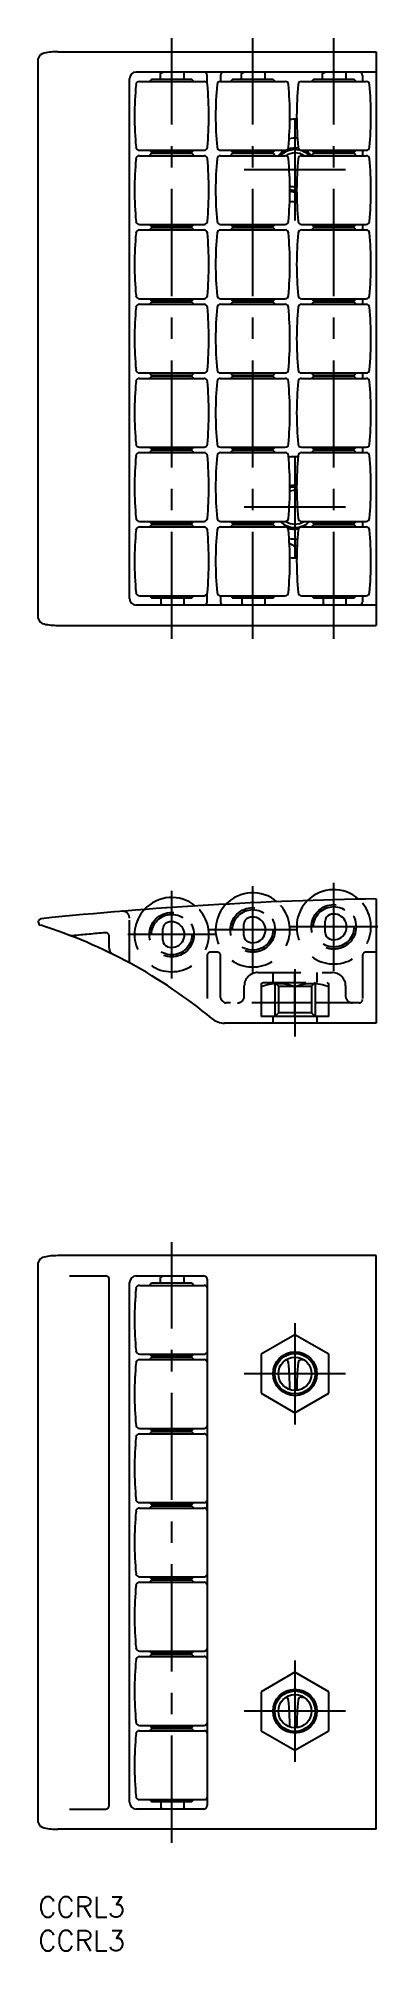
# Model space of a CAD drawing. Extents: x 0 to 50, y -8 to 275.
import ezdxf

# ---------------------------------------------------------------- set-up
doc = ezdxf.new("R2010")
doc.units = 0
doc.header["$LTSCALE"] = 0.5
doc.linetypes.add('CENTER', pattern=[50.8, 31.75, -6.35, 6.35, -6.35])
doc.linetypes.add('DASHED', pattern=[19.05, 12.7, -6.35])
doc.layers.get('0').update_dxf_attribs({"linetype": 'CONTINUOUS'})
for name, color, linetype in [('MSM_CENTER', 1, 'CENTER'), ('MSM_CONTINUOUS', 7, 'CONTINUOUS'), ('MSM_DASHED', 4, 'DASHED'), ('MSM_NARROW', 5, 'CONTINUOUS'), ('MSM_PART_NUMBER', 7, 'CONTINUOUS')]:
    doc.layers.add(name, color=color, linetype=linetype)
doc.styles.get("Standard").update_dxf_attribs({"font": 'txt.shx', "height": 3, "bigfont": 'bigfont.shx'})

# ---------------------------------------------------------------- blocks, each defined once
blk = doc.blocks.new('*U26')
at = {"layer": 'MSM_PART_NUMBER'}
blk.add_text('CCRL3', height=3, dxfattribs=at).set_placement((0, -3))
blk = doc.blocks.new('*U27')
at = {"layer": 'MSM_PART_NUMBER'}
blk.add_text('CCRL3', height=3, dxfattribs=at).set_placement((0, -8))

msp = doc.modelspace()

# ---------------------------------------------------------------- linework, layer by layer
for p, q in [((48, 192.79), (48, 191.89)), ((18.15, 14.1), (18.15, 13.17)), ((21.6, 13), (21.6, 14.1))]:
    msp.add_line(p, q)
at = {"layer": 'MSM_CENTER'}
for p, q in [((19.75, 186.39), (19.75, 275.39)), ((31.75, 186.39), (31.75, 275.39)), ((43.75, 186.39), (43.75, 275.39)), ((38, 263.39), (38, 248.39)), ((45.5, 255.89), (30.5, 255.89)), ((38, 213.39), (38, 198.39)), ((45.5, 205.89), (30.5, 205.89)), ((43.75, 137.22), (43.75, 150.22)), ((19.75, 136.07), (19.75, 149.07)), ((31.75, 136.77), (31.75, 149.77)), ((26.25, 142.57), (13.25, 142.57)), ((38.25, 143.27), (25.25, 143.27)), ((50.25, 143.72), (37.25, 143.72)), ((38, 137.46), (38, 127.46)), ((19.75, 8), (19.75, 97)), ((38, 85), (38, 70)), ((45.5, 77.5), (30.5, 77.5)), ((38, 35), (38, 20)), ((45.5, 27.5), (30.5, 27.5))]:
    msp.add_line(p, q, dxfattribs=at)
at = {"layer": 'MSM_CONTINUOUS'}
for p, q in [((0, 189.39), (0, 272.39)), ((2.87, 273.39), (50, 273.39)), ((50, 273.39), (50, 188.39)), ((13.5, 192.39), (13.5, 269.39)), ((50, 270.39), (14.5, 270.39)), ((16.75, 269.29), (16.45, 268.99)), ((22.75, 269.29), (16.75, 269.29)), ((18.05, 270.16), (18.45, 270.39)), ((18.05, 270.16), (18.05, 269.29)), ((21.6, 269.29), (21.6, 270.39)), ((23.05, 268.99), (22.75, 269.29)), ((25, 268.68), (25, 269.89)), ((27, 269.89), (27, 268.99)), ((28.75, 269.29), (28.45, 268.99)), ((34.75, 269.29), (28.75, 269.29)), ((30.05, 270.16), (30.45, 270.39)), ((30.05, 270.16), (30.05, 269.29)), ((33.6, 269.29), (33.6, 270.39)), ((35.05, 268.99), (34.75, 269.29)), ((40.75, 269.29), (40.45, 268.99)), ((46.75, 269.29), (40.75, 269.29)), ((42.05, 270.16), (42.45, 270.39)), ((42.05, 270.16), (42.05, 269.29)), ((45.6, 269.29), (45.6, 270.39)), ((47.05, 268.99), (46.75, 269.29)), ((48, 269.89), (48, 268.99)), ((14.96, 268.99), (24.54, 268.99)), ((26.96, 268.99), (36.54, 268.99)), ((38.96, 268.99), (48.54, 268.99)), ((14.96, 258.79), (24.54, 258.79)), ((14.96, 257.99), (24.54, 257.99)), ((16.45, 258.79), (16.75, 258.49)), ((16.75, 258.29), (16.45, 257.99)), ((16.75, 258.49), (22.75, 258.49)), ((22.75, 258.29), (16.75, 258.29)), ((18.45, 258.49), (18.45, 258.29)), ((21.6, 258.29), (21.6, 258.49)), ((22.75, 258.49), (23.05, 258.79)), ((23.05, 257.99), (22.75, 258.29)), ((26.96, 258.79), (36.54, 258.79)), ((26.96, 257.99), (36.54, 257.99)), ((28.45, 258.79), (28.75, 258.49)), ((28.75, 258.29), (28.45, 257.99)), ((28.75, 258.49), (34.75, 258.49)), ((34.75, 258.29), (28.75, 258.29)), ((30.45, 258.49), (30.45, 258.29)), ((33.6, 258.29), (33.6, 258.49)), ((34.75, 258.49), (35.05, 258.79)), ((35.05, 257.99), (34.75, 258.29)), ((38.96, 258.79), (48.54, 258.79)), ((38.96, 257.99), (48.54, 257.99)), ((40.45, 258.79), (40.75, 258.49)), ((40.75, 258.29), (40.45, 257.99)), ((40.75, 258.49), (46.75, 258.49)), ((46.75, 258.29), (40.75, 258.29)), ((42.45, 258.49), (42.45, 258.29)), ((45.6, 258.29), (45.6, 258.49)), ((46.75, 258.49), (47.05, 258.79)), ((47.05, 257.99), (46.75, 258.29)), ((48, 258.79), (48, 257.99)), ((14.96, 247.79), (24.54, 247.79)), ((14.96, 246.99), (24.54, 246.99)), ((16.45, 247.79), (16.75, 247.49)), ((16.75, 247.29), (16.45, 246.99)), ((16.75, 247.49), (22.75, 247.49)), ((22.75, 247.29), (16.75, 247.29)), ((18.45, 247.49), (18.45, 247.29)), ((21.6, 247.29), (21.6, 247.49)), ((22.75, 247.49), (23.05, 247.79)), ((23.05, 246.99), (22.75, 247.29)), ((26.96, 247.79), (36.54, 247.79)), ((26.96, 246.99), (36.54, 246.99)), ((28.45, 247.79), (28.75, 247.49)), ((28.75, 247.29), (28.45, 246.99)), ((28.75, 247.49), (34.75, 247.49)), ((34.75, 247.29), (28.75, 247.29)), ((30.45, 247.49), (30.45, 247.29)), ((33.6, 247.29), (33.6, 247.49)), ((34.75, 247.49), (35.05, 247.79)), ((35.05, 246.99), (34.75, 247.29)), ((38.96, 247.79), (48.54, 247.79)), ((38.96, 246.99), (48.54, 246.99)), ((40.45, 247.79), (40.75, 247.49)), ((40.75, 247.29), (40.45, 246.99)), ((40.75, 247.49), (46.75, 247.49)), ((46.75, 247.29), (40.75, 247.29)), ((42.45, 247.49), (42.45, 247.29)), ((45.6, 247.29), (45.6, 247.49)), ((46.75, 247.49), (47.05, 247.79)), ((47.05, 246.99), (46.75, 247.29)), ((48, 247.79), (48, 246.99)), ((14.96, 236.79), (24.54, 236.79)), ((14.96, 235.99), (24.54, 235.99)), ((16.45, 236.79), (16.75, 236.49)), ((16.75, 236.29), (16.45, 235.99)), ((16.75, 236.49), (22.75, 236.49)), ((22.75, 236.29), (16.75, 236.29)), ((18.45, 236.49), (18.45, 236.29)), ((21.6, 236.29), (21.6, 236.49)), ((22.75, 236.49), (23.05, 236.79)), ((23.05, 235.99), (22.75, 236.29)), ((26.96, 236.79), (36.54, 236.79)), ((26.96, 235.99), (36.54, 235.99)), ((28.45, 236.79), (28.75, 236.49)), ((28.75, 236.29), (28.45, 235.99)), ((28.75, 236.49), (34.75, 236.49)), ((34.75, 236.29), (28.75, 236.29)), ((30.45, 236.49), (30.45, 236.29)), ((33.6, 236.29), (33.6, 236.49)), ((34.75, 236.49), (35.05, 236.79)), ((35.05, 235.99), (34.75, 236.29)), ((38.96, 236.79), (48.54, 236.79)), ((38.96, 235.99), (48.54, 235.99)), ((40.45, 236.79), (40.75, 236.49)), ((40.75, 236.29), (40.45, 235.99)), ((40.75, 236.49), (46.75, 236.49)), ((46.75, 236.29), (40.75, 236.29)), ((42.45, 236.49), (42.45, 236.29)), ((45.6, 236.29), (45.6, 236.49)), ((46.75, 236.49), (47.05, 236.79)), ((47.05, 235.99), (46.75, 236.29)), ((48, 236.79), (48, 235.99)), ((14.96, 225.79), (24.54, 225.79)), ((14.96, 224.99), (24.54, 224.99)), ((16.45, 225.79), (16.75, 225.49)), ((16.75, 225.29), (16.45, 224.99)), ((16.75, 225.49), (22.75, 225.49)), ((22.75, 225.29), (16.75, 225.29)), ((18.45, 225.49), (18.45, 225.29)), ((21.6, 225.29), (21.6, 225.49)), ((22.75, 225.49), (23.05, 225.79)), ((23.05, 224.99), (22.75, 225.29)), ((26.96, 225.79), (36.54, 225.79)), ((26.96, 224.99), (36.54, 224.99)), ((28.45, 225.79), (28.75, 225.49)), ((28.75, 225.29), (28.45, 224.99)), ((28.75, 225.49), (34.75, 225.49)), ((34.75, 225.29), (28.75, 225.29)), ((30.45, 225.49), (30.45, 225.29)), ((33.6, 225.29), (33.6, 225.49)), ((34.75, 225.49), (35.05, 225.79)), ((35.05, 224.99), (34.75, 225.29)), ((38.96, 225.79), (48.54, 225.79)), ((38.96, 224.99), (48.54, 224.99)), ((40.45, 225.79), (40.75, 225.49)), ((40.75, 225.29), (40.45, 224.99)), ((40.75, 225.49), (46.75, 225.49)), ((46.75, 225.29), (40.75, 225.29)), ((42.45, 225.49), (42.45, 225.29)), ((45.6, 225.29), (45.6, 225.49)), ((46.75, 225.49), (47.05, 225.79)), ((47.05, 224.99), (46.75, 225.29)), ((48, 225.79), (48, 224.99)), ((14.96, 214.79), (24.54, 214.79)), ((14.96, 213.99), (24.54, 213.99)), ((16.45, 214.79), (16.75, 214.49)), ((16.75, 214.29), (16.45, 213.99)), ((16.75, 214.49), (22.75, 214.49)), ((22.75, 214.29), (16.75, 214.29)), ((18.45, 214.49), (18.45, 214.29)), ((21.6, 214.29), (21.6, 214.49)), ((22.75, 214.49), (23.05, 214.79)), ((23.05, 213.99), (22.75, 214.29)), ((26.96, 214.79), (36.54, 214.79)), ((26.96, 213.99), (36.54, 213.99)), ((28.45, 214.79), (28.75, 214.49)), ((28.75, 214.29), (28.45, 213.99)), ((28.75, 214.49), (34.75, 214.49)), ((34.75, 214.29), (28.75, 214.29)), ((30.45, 214.49), (30.45, 214.29)), ((33.6, 214.29), (33.6, 214.49)), ((34.75, 214.49), (35.05, 214.79)), ((35.05, 213.99), (34.75, 214.29)), ((38.96, 214.79), (48.54, 214.79)), ((38.96, 213.99), (48.54, 213.99)), ((40.45, 214.79), (40.75, 214.49)), ((40.75, 214.29), (40.45, 213.99)), ((40.75, 214.49), (46.75, 214.49)), ((46.75, 214.29), (40.75, 214.29)), ((42.45, 214.49), (42.45, 214.29)), ((45.6, 214.29), (45.6, 214.49)), ((46.75, 214.49), (47.05, 214.79)), ((47.05, 213.99), (46.75, 214.29)), ((48, 214.79), (48, 213.99)), ((14.96, 203.79), (24.54, 203.79)), ((14.96, 202.99), (24.54, 202.99)), ((16.45, 203.79), (16.75, 203.49)), ((16.75, 203.29), (16.45, 202.99)), ((16.75, 203.49), (22.75, 203.49)), ((22.75, 203.29), (16.75, 203.29)), ((18.45, 203.49), (18.45, 203.29)), ((21.6, 203.29), (21.6, 203.49)), ((22.75, 203.49), (23.05, 203.79)), ((23.05, 202.99), (22.75, 203.29)), ((26.96, 203.79), (36.54, 203.79)), ((26.96, 202.99), (36.54, 202.99)), ((28.45, 203.79), (28.75, 203.49)), ((28.75, 203.29), (28.45, 202.99)), ((28.75, 203.49), (34.75, 203.49)), ((34.75, 203.29), (28.75, 203.29)), ((30.45, 203.49), (30.45, 203.29)), ((33.6, 203.29), (33.6, 203.49)), ((34.75, 203.49), (35.05, 203.79)), ((35.05, 202.99), (34.75, 203.29)), ((38.96, 203.79), (48.54, 203.79)), ((38.96, 202.99), (48.54, 202.99)), ((40.45, 203.79), (40.75, 203.49)), ((40.75, 203.29), (40.45, 202.99)), ((40.75, 203.49), (46.75, 203.49)), ((46.75, 203.29), (40.75, 203.29)), ((42.45, 203.49), (42.45, 203.29)), ((45.6, 203.29), (45.6, 203.49)), ((46.75, 203.49), (47.05, 203.79)), ((47.05, 202.99), (46.75, 203.29)), ((48, 203.79), (48, 202.99)), ((37.18, 200.59), (38, 200.12)), ((38, 200.12), (38.31, 200.3)), ((14.96, 192.79), (24.54, 192.79)), ((16.45, 192.79), (16.75, 192.49)), ((22.75, 192.49), (23.05, 192.79)), ((25, 191.89), (25, 193.11)), ((26.96, 192.79), (36.54, 192.79)), ((27, 192.79), (27, 191.89)), ((28.45, 192.79), (28.75, 192.49)), ((34.75, 192.49), (35.05, 192.79)), ((38.96, 192.79), (48.54, 192.79)), ((40.45, 192.79), (40.75, 192.49)), ((46.75, 192.49), (47.05, 192.79)), ((50, 191.39), (14.5, 191.39)), ((16.75, 192.49), (22.75, 192.49)), ((18.15, 192.49), (18.15, 191.56)), ((18.15, 191.56), (18.45, 191.39)), ((21.6, 191.39), (21.6, 192.49)), ((28.75, 192.49), (34.75, 192.49)), ((30.15, 192.49), (30.15, 191.56)), ((30.15, 191.56), (30.45, 191.39)), ((33.6, 191.39), (33.6, 192.49)), ((40.75, 192.49), (46.75, 192.49)), ((42.15, 192.49), (42.15, 191.56)), ((42.15, 191.56), (42.45, 191.39)), ((45.6, 191.39), (45.6, 192.49)), ((2.87, 188.39), (50, 188.39)), ((50, 147.86), (50, 129.46)), ((42.45, 142.87), (42.45, 144.57)), ((18.45, 141.73), (18.45, 143.42)), ((30.45, 142.42), (30.45, 144.12)), ((50, 129.46), (27.59, 129.46)), ((0, 11), (0, 94)), ((50, 95), (2.87, 95)), ((50, 10), (50, 95)), ((4.63, 92), (10, 92)), ((10.5, 13.5), (10.5, 91.5)), ((13.5, 14), (13.5, 91)), ((14.5, 92), (24.5, 92)), ((16.75, 90.9), (16.45, 90.6)), ((22.75, 90.9), (16.75, 90.9)), ((18.05, 91.77), (18.45, 92)), ((18.05, 91.77), (18.05, 90.9)), ((21.6, 90.9), (21.6, 92)), ((23.05, 90.6), (22.75, 90.9)), ((25, 91.5), (25, 13.5)), ((14.96, 90.6), (24.54, 90.6)), ((14.96, 80.4), (24.54, 80.4)), ((14.96, 79.6), (24.54, 79.6)), ((16.45, 80.4), (16.75, 80.1)), ((16.75, 79.9), (16.45, 79.6)), ((16.75, 80.1), (22.75, 80.1)), ((22.75, 79.9), (16.75, 79.9)), ((18.45, 80.1), (18.45, 79.9)), ((21.6, 79.9), (21.6, 80.1)), ((22.75, 80.1), (23.05, 80.4)), ((23.05, 79.6), (22.75, 79.9)), ((38.96, 79.6), (39.28, 79.6)), ((14.96, 69.4), (24.54, 69.4)), ((14.96, 68.6), (24.54, 68.6)), ((16.45, 69.4), (16.75, 69.1)), ((16.75, 68.9), (16.45, 68.6)), ((16.75, 69.1), (22.75, 69.1)), ((22.75, 68.9), (16.75, 68.9)), ((18.45, 69.1), (18.45, 68.9)), ((21.6, 68.9), (21.6, 69.1)), ((22.75, 69.1), (23.05, 69.4)), ((23.05, 68.6), (22.75, 68.9)), ((14.96, 58.4), (24.54, 58.4)), ((14.96, 57.6), (24.54, 57.6)), ((16.45, 58.4), (16.75, 58.1)), ((16.75, 57.9), (16.45, 57.6)), ((16.75, 58.1), (22.75, 58.1)), ((22.75, 57.9), (16.75, 57.9)), ((18.45, 58.1), (18.45, 57.9)), ((21.6, 57.9), (21.6, 58.1)), ((22.75, 58.1), (23.05, 58.4)), ((23.05, 57.6), (22.75, 57.9)), ((25, 57.29), (25, 58.71)), ((14.96, 47.4), (24.54, 47.4)), ((14.96, 46.6), (24.54, 46.6)), ((16.45, 47.4), (16.75, 47.1)), ((16.75, 46.9), (16.45, 46.6)), ((16.75, 47.1), (22.75, 47.1)), ((22.75, 46.9), (16.75, 46.9)), ((18.45, 47.1), (18.45, 46.9)), ((21.6, 46.9), (21.6, 47.1)), ((22.75, 47.1), (23.05, 47.4)), ((23.05, 46.6), (22.75, 46.9)), ((14.96, 36.4), (24.54, 36.4)), ((14.96, 35.6), (24.54, 35.6)), ((16.45, 36.4), (16.75, 36.1)), ((16.75, 35.9), (16.45, 35.6)), ((16.75, 36.1), (22.75, 36.1)), ((22.75, 35.9), (16.75, 35.9)), ((18.45, 36.1), (18.45, 35.9)), ((21.6, 35.9), (21.6, 36.1)), ((22.75, 36.1), (23.05, 36.4)), ((23.05, 35.6), (22.75, 35.9)), ((38.96, 29.6), (39.28, 29.6)), ((14.96, 25.4), (24.54, 25.4)), ((14.96, 24.6), (24.54, 24.6)), ((16.45, 25.4), (16.75, 25.1)), ((16.75, 24.9), (16.45, 24.6)), ((16.75, 25.1), (22.75, 25.1)), ((22.75, 24.9), (16.75, 24.9)), ((18.45, 25.1), (18.45, 24.9)), ((21.6, 24.9), (21.6, 25.1)), ((22.75, 25.1), (23.05, 25.4)), ((23.05, 24.6), (22.75, 24.9)), ((14.96, 14.4), (24.54, 14.4)), ((16.45, 14.4), (16.75, 14.1)), ((22.75, 14.1), (23.05, 14.4)), ((4.63, 13), (10, 13)), ((24.5, 13), (14.5, 13)), ((16.75, 14.1), (22.75, 14.1)), ((18.15, 13.17), (18.45, 13)), ((50, 10), (2.87, 10))]:
    msp.add_line(p, q, dxfattribs=at)
for centre, radius in [((38, 77.5), 3.25), ((38, 77.5), 2.46), ((38, 27.5), 3.25), ((38, 27.5), 2.46)]:
    msp.add_circle(centre, radius, dxfattribs=at)
for centre, radius, start, end in [((0.98, 272.19), 0.997, 95.9306, 168.1801), ((2.43, 266.97), 6.4, 94.9617, 104.0486), ((2.98, 259.99), 13.4, 90.4637, 94.744), ((14.5, 269.39), 1, 90, 180), ((24.5, 269.89), 0.5, 0, 90), ((27.5, 269.89), 0.5, 90, 180), ((47.5, 269.89), 0.5, 0, 90), ((64.25, 263.89), 50, 174.6678, 185.3322), ((14.96, 268.49), 0.5, 90, 174.6678), ((24.54, 268.49), 0.5, 5.3322, 90), ((-24.75, 263.89), 50, 354.6678, 5.3322), ((76.25, 263.89), 50, 174.6678, 185.3322), ((26.96, 268.49), 0.5, 90, 174.6678), ((36.54, 268.49), 0.5, 5.3322, 90), ((-12.75, 263.89), 50, 354.6678, 5.3322), ((88.25, 263.89), 50, 174.6678, 185.3322), ((38.96, 268.49), 0.5, 90, 174.6678), ((48.54, 268.49), 0.5, 5.3322, 90), ((-0.75, 263.89), 50, 354.6678, 5.3322), ((38, 255.89), 7.5, 88.0109, 95.868), ((14.96, 259.29), 0.5, 185.3322, 270), ((14.96, 257.49), 0.5, 90, 174.6678), ((24.54, 259.29), 0.5, 270, 354.6678), ((24.54, 257.49), 0.5, 5.3322, 90), ((26.96, 259.29), 0.5, 185.3322, 270), ((26.96, 257.49), 0.5, 90, 174.6678), ((38, 255.89), 3.25, 116.8354, 139.7478), ((36.54, 259.29), 0.5, 270, 354.6678), ((36.54, 257.49), 0.5, 5.3322, 90), ((38, 255.89), 2.5, 57.14, 123.2348), ((38, 255.89), 3.25, 81.1278, 109.7631), ((38, 255.89), 4.7, 85.6079, 100.5977), ((38.96, 259.29), 0.5, 185.3322, 270), ((38.96, 257.49), 0.5, 90, 174.6678), ((38, 255.89), 3.25, 40.6327, 63.1646), ((48.54, 259.29), 0.5, 270, 354.6678), ((48.54, 257.49), 0.5, 5.3322, 90), ((64.25, 252.89), 50, 174.6678, 185.3322), ((-24.75, 252.89), 50, 354.6678, 5.3322), ((76.25, 252.89), 50, 174.6678, 185.3322), ((-12.75, 252.89), 50, 354.6678, 5.3322), ((88.25, 252.89), 50, 174.6678, 185.3322), ((-0.75, 252.89), 50, 354.6678, 5.3322), ((38, 255.89), 2.5, 252.4511, 275.7998), ((38, 255.89), 3.25, 256.6529, 274.4219), ((38, 255.89), 4.7, 260.4873, 273.3986), ((14.96, 248.29), 0.5, 185.3322, 270), ((14.96, 246.49), 0.5, 90, 174.6678), ((24.54, 248.29), 0.5, 270, 354.6678), ((24.54, 246.49), 0.5, 5.3322, 90), ((26.96, 248.29), 0.5, 185.3322, 270), ((26.96, 246.49), 0.5, 90, 174.6678), ((36.54, 248.29), 0.5, 270, 354.6678), ((36.54, 246.49), 0.5, 5.3322, 90), ((38.96, 248.29), 0.5, 185.3322, 270), ((38.96, 246.49), 0.5, 90, 174.6678), ((48.54, 248.29), 0.5, 270, 354.6678), ((48.54, 246.49), 0.5, 5.3322, 90), ((64.25, 241.89), 50, 174.6678, 185.3322), ((-24.75, 241.89), 50, 354.6678, 5.3322), ((76.25, 241.89), 50, 174.6678, 185.3322), ((-12.75, 241.89), 50, 354.6678, 5.3322), ((88.25, 241.89), 50, 174.6678, 185.3322), ((-0.75, 241.89), 50, 354.6678, 5.3322), ((64.25, 230.89), 50, 174.6678, 185.3322), ((14.96, 237.29), 0.5, 185.3322, 270), ((14.96, 235.49), 0.5, 90, 174.6678), ((24.54, 237.29), 0.5, 270, 354.6678), ((24.54, 235.49), 0.5, 5.3322, 90), ((-24.75, 230.89), 50, 354.6678, 5.3322), ((76.25, 230.89), 50, 174.6678, 185.3322), ((26.96, 237.29), 0.5, 185.3322, 270), ((26.96, 235.49), 0.5, 90, 174.6678), ((36.54, 237.29), 0.5, 270, 354.6678), ((36.54, 235.49), 0.5, 5.3322, 90), ((-12.75, 230.89), 50, 354.6678, 5.3322), ((88.25, 230.89), 50, 174.6678, 185.3322), ((38.96, 237.29), 0.5, 185.3322, 270), ((38.96, 235.49), 0.5, 90, 174.6678), ((48.54, 237.29), 0.5, 270, 354.6678), ((48.54, 235.49), 0.5, 5.3322, 90), ((-0.75, 230.89), 50, 354.6678, 5.3322), ((64.25, 219.89), 50, 174.6678, 185.3322), ((14.96, 226.29), 0.5, 185.3322, 270), ((14.96, 224.49), 0.5, 90, 174.6678), ((24.54, 226.29), 0.5, 270, 354.6678), ((24.54, 224.49), 0.5, 5.3322, 90), ((-24.75, 219.89), 50, 354.6678, 5.3322), ((76.25, 219.89), 50, 174.6678, 185.3322), ((26.96, 226.29), 0.5, 185.3322, 270), ((26.96, 224.49), 0.5, 90, 174.6678), ((36.54, 226.29), 0.5, 270, 354.6678), ((36.54, 224.49), 0.5, 5.3322, 90), ((-12.75, 219.89), 50, 354.6678, 5.3322), ((88.25, 219.89), 50, 174.6678, 185.3322), ((38.96, 226.29), 0.5, 185.3322, 270), ((38.96, 224.49), 0.5, 90, 174.6678), ((48.54, 226.29), 0.5, 270, 354.6678), ((48.54, 224.49), 0.5, 5.3322, 90), ((-0.75, 219.89), 50, 354.6678, 5.3322), ((64.25, 208.89), 50, 174.6678, 185.3322), ((14.96, 215.29), 0.5, 185.3322, 270), ((14.96, 213.49), 0.5, 90, 174.6678), ((24.54, 215.29), 0.5, 270, 354.6678), ((24.54, 213.49), 0.5, 5.3322, 90), ((-24.75, 208.89), 50, 354.6678, 5.3322), ((76.25, 208.89), 50, 174.6678, 185.3322), ((26.96, 215.29), 0.5, 185.3322, 270), ((26.96, 213.49), 0.5, 90, 174.6678), ((36.54, 215.29), 0.5, 270, 354.6678), ((36.54, 213.49), 0.5, 5.3322, 90), ((-12.75, 208.89), 50, 354.6678, 5.3322), ((38, 205.89), 7.5, 86.5328, 97.2754), ((88.25, 208.89), 50, 174.6678, 185.3322), ((38.96, 215.29), 0.5, 185.3322, 270), ((38.96, 213.49), 0.5, 90, 174.6678), ((48.54, 215.29), 0.5, 270, 354.6678), ((48.54, 213.49), 0.5, 5.3322, 90), ((-0.75, 208.89), 50, 354.6678, 5.3322), ((38, 205.89), 3.25, 85.5781, 103.3471), ((38, 205.89), 2.5, 84.2002, 107.5489), ((14.96, 204.29), 0.5, 185.3322, 270), ((24.54, 204.29), 0.5, 270, 354.6678), ((26.96, 204.29), 0.5, 185.3322, 270), ((36.54, 204.29), 0.5, 270, 354.6678), ((38.96, 204.29), 0.5, 185.3322, 270), ((48.54, 204.29), 0.5, 270, 354.6678), ((64.25, 197.89), 50, 174.6678, 185.3322), ((14.96, 202.49), 0.5, 90, 174.6678), ((24.54, 202.49), 0.5, 5.3322, 90), ((-24.75, 197.89), 50, 354.6678, 5.3322), ((76.25, 197.89), 50, 174.6678, 185.3322), ((26.96, 202.49), 0.5, 90, 174.6678), ((38, 205.89), 4.7, 210.7064, 213.5862), ((36.54, 202.49), 0.5, 5.3322, 90), ((38, 205.89), 2.5, 236.7652, 302.8594), ((38, 205.89), 3.25, 250.237, 278.8722), ((-12.75, 197.89), 50, 354.6678, 5.3322), ((38, 205.89), 4.7, 259.4023, 274.3921), ((88.25, 197.89), 50, 174.6678, 185.3322), ((38.96, 202.49), 0.5, 90, 174.6678), ((38, 205.89), 4.7, 326.4138, 329.2936), ((48.54, 202.49), 0.5, 5.3322, 90), ((-0.75, 197.89), 50, 354.6678, 5.3322), ((38, 205.89), 7.5, 264.2386, 271.9297), ((14.96, 193.29), 0.5, 185.3322, 270), ((24.54, 193.29), 0.5, 270, 354.6678), ((26.96, 193.29), 0.5, 185.3322, 270), ((36.54, 193.29), 0.5, 270, 354.6678), ((38.96, 193.29), 0.5, 185.3322, 270), ((48.54, 193.29), 0.5, 270, 354.6678), ((14.5, 192.39), 1, 180, 270), ((24.5, 191.89), 0.5, 270, 0), ((27.5, 191.89), 0.5, 180, 270), ((47.5, 191.89), 0.5, 270, 0), ((0.98, 189.6), 0.997, 191.8199, 264.0694), ((2.43, 194.81), 6.4, 255.9514, 265.0383), ((2.98, 201.79), 13.4, 265.256, 269.5363), ((59, -424.47), 572.4, 90.9009, 95.8711), ((19.75, 142.57), 5.5, 50.3994, 137.5198), ((31.75, 143.27), 5.5, 49.2622, 136.2336), ((43.75, 143.72), 5.5, 48.0994, 134.9755), ((0.5, 144.43), 0.5, 95.8711, 252.4996), ((31.45, 144.12), 1, 109.4712, 180), ((31.75, 143.27), 1.9, 250.5288, 109.4712), ((43.45, 144.57), 1, 109.4712, 180), ((43.75, 143.72), 1.9, 250.5288, 109.4712), ((-22.2, 72.42), 75, 50.3246, 72.4996), ((19.45, 143.42), 1, 109.4712, 180), ((19.45, 141.73), 1, 180, 250.5288), ((19.75, 142.57), 1.9, 250.5288, 109.4712), ((31.45, 142.42), 1, 180, 250.5288), ((43.45, 142.87), 1, 180, 250.5288), ((27.59, 132.46), 3, 230.3246, 270), ((0.98, 93.79), 0.998, 95.9584, 167.8945), ((2.43, 88.58), 6.4, 94.9618, 104.0487), ((2.98, 81.6), 13.4, 90.4637, 94.744), ((10, 91.5), 0.5, 0, 90), ((14.5, 91), 1, 90, 180), ((24.5, 91.5), 0.5, 0, 90), ((64.25, 85.5), 50, 174.6678, 185.3322), ((14.96, 90.1), 0.5, 90, 174.6678), ((24.54, 90.1), 0.5, 21.8124, 90), ((14.96, 80.9), 0.5, 185.3322, 270), ((14.96, 79.1), 0.5, 90, 174.6678), ((24.54, 80.9), 0.5, 270, 338.1876), ((24.54, 79.1), 0.5, 21.8124, 90), ((36.54, 79.1), 0.5, 5.3322, 72.6438), ((38.96, 79.1), 0.5, 90, 174.6678), ((64.25, 74.5), 50, 174.6678, 185.3322), ((-12.75, 74.5), 50, 0.7564, 5.3322), ((88.25, 74.5), 50, 174.6678, 179.3645), ((64.25, 63.5), 50, 174.6678, 185.3322), ((14.96, 69.9), 0.5, 185.3322, 270), ((14.96, 68.1), 0.5, 90, 174.6678), ((24.54, 69.9), 0.5, 270, 338.1876), ((24.54, 68.1), 0.5, 21.8124, 90), ((64.25, 52.5), 50, 174.6678, 185.3322), ((14.96, 58.9), 0.5, 185.3322, 270), ((14.96, 57.1), 0.5, 90, 174.6678), ((24.54, 58.9), 0.5, 270, 338.1877), ((24.54, 57.1), 0.5, 21.8123, 90), ((64.25, 41.5), 50, 174.6678, 185.3322), ((14.96, 47.9), 0.5, 185.3322, 270), ((14.96, 46.1), 0.5, 90, 174.6678), ((24.54, 47.9), 0.5, 270, 338.1877), ((24.54, 46.1), 0.5, 21.8123, 90), ((14.96, 36.9), 0.5, 185.3322, 270), ((64.25, 30.5), 50, 174.6678, 185.3322), ((14.96, 35.1), 0.5, 90, 174.6678), ((24.54, 36.9), 0.5, 270, 338.1876), ((24.54, 35.1), 0.5, 21.8123, 90), ((36.54, 29.1), 0.5, 5.3322, 72.6438), ((-12.75, 24.5), 50, 0.7564, 5.3322), ((88.25, 24.5), 50, 174.6678, 179.3645), ((38.96, 29.1), 0.5, 90, 174.6678), ((14.96, 25.9), 0.5, 185.3322, 270), ((24.54, 25.9), 0.5, 270, 338.1876), ((64.25, 19.5), 50, 174.6678, 185.3322), ((14.96, 24.1), 0.5, 90, 174.6678), ((24.54, 24.1), 0.5, 21.8124, 90), ((14.96, 14.9), 0.5, 185.3322, 270), ((24.54, 14.9), 0.5, 270, 338.1876), ((10, 13.5), 0.5, 270, 0), ((14.5, 14), 1, 180, 270), ((24.5, 13.5), 0.5, 270, 0), ((0.98, 11.21), 0.998, 192.1055, 264.0416), ((2.43, 16.42), 6.4, 255.9513, 265.0382), ((2.98, 23.4), 13.4, 265.256, 269.5363)]:
    msp.add_arc(centre, radius, start, end, dxfattribs=at)
at = {"layer": 'MSM_DASHED'}
for p, q in [((13.5, 138.38), (13.5, 145.03)), ((10.5, 140.54), (10.5, 142.34)), ((25, 139.46), (25, 130.71)), ((26.5, 139.96), (25.5, 139.96)), ((27, 133.19), (27, 139.46)), ((48, 139.46), (48, 132.96)), ((50, 139.96), (48.5, 139.96)), ((32.5, 136.96), (43.5, 136.96)), ((34.75, 135.46), (34.75, 136.96)), ((38, 130.46), (38, 136.84)), ((41.25, 136.96), (41.25, 135.46)), ((30.5, 133.46), (30.5, 134.96)), ((33, 135.28), (33.3, 135.46)), ((33, 135.28), (33, 130.46)), ((33.3, 135.46), (42.7, 135.46)), ((35, 135.46), (35, 130.46)), ((35, 135.46), (35.54, 134.92)), ((35.54, 134.92), (35.54, 131)), ((35.54, 134.92), (40.46, 134.92)), ((38, 134.84), (38, 130.46)), ((41, 135.46), (40.46, 134.92)), ((40.46, 134.92), (40.46, 131)), ((41, 135.46), (41, 130.46)), ((42.7, 135.46), (43, 135.28)), ((43, 130.46), (43, 135.28)), ((45.5, 134.96), (45.5, 133.46)), ((47.5, 132.46), (27.78, 132.46)), ((38, 130.46), (33, 130.46)), ((34.75, 129.46), (34.75, 130.46)), ((35, 130.46), (35.54, 131)), ((40.46, 132.46), (35.54, 132.46)), ((40.46, 131), (35.54, 131)), ((43, 130.46), (38, 130.46)), ((41, 130.46), (40.46, 131)), ((41.25, 130.46), (41.25, 129.46)), ((38, 83.27), (33, 80.39)), ((43, 80.39), (38, 83.27)), ((33, 80.39), (33, 74.61)), ((43, 74.61), (43, 80.39)), ((33, 74.61), (38, 71.73)), ((38, 71.73), (43, 74.61)), ((38, 33.27), (33, 30.39)), ((43, 30.39), (38, 33.27)), ((33, 30.39), (33, 24.61)), ((43, 24.61), (43, 30.39)), ((33, 24.61), (38, 21.73)), ((38, 21.73), (43, 24.61))]:
    msp.add_line(p, q, dxfattribs=at)
for centre, radius in [((19.75, 142.57), 3.3), ((19.75, 142.57), 3), ((31.75, 143.27), 3.3), ((31.75, 143.27), 3), ((43.75, 143.72), 3.3), ((43.75, 143.72), 3)]:
    msp.add_circle(centre, radius, dxfattribs=at)
for centre, radius, start, end in [((31.75, 143.27), 5.5, 136.2336, 49.2622), ((43.75, 143.72), 5.5, 134.9755, 48.0994), ((12.5, 145.03), 1, 0, 94.668), ((19.75, 142.57), 5.5, 137.5198, 50.3994), ((59, -424.42), 569.38, 94.9413, 95.4343), ((10, 142.34), 0.5, 0, 94.9413), ((11.5, 140.54), 1, 180, 243.6745), ((25.5, 139.46), 0.5, 90, 180), ((26.5, 139.46), 0.5, 0, 90), ((48.5, 139.46), 0.5, 90, 180), ((32.5, 134.96), 2, 90, 180), ((43.5, 134.96), 2, 0, 90), ((29.5, 133.46), 1, 270, 0), ((35.5, 128.06), 7.22, 69.7438, 110.2562), ((40.5, 128.06), 7.22, 69.7438, 110.2562), ((46.5, 133.46), 1, 180, 270), ((27.5, 133.19), 0.5, 180, 230.6648), ((-22.26, 72.47), 78, 50.4036, 50.6648), ((27.78, 132.96), 0.5, 230.4036, 270), ((47.5, 132.96), 0.5, 270, 0)]:
    msp.add_arc(centre, radius, start, end, dxfattribs=at)
at = {"layer": 'MSM_DASHED', "extrusion": (0, 0, -1)}
msp.add_arc((-4.98, 143.39), 1, 264.5657, 290.9602, dxfattribs=at)
at = {"layer": 'MSM_NARROW'}
for centre in [(38, 77.5), (38, 27.5)]:
    msp.add_circle(centre, 3, dxfattribs=at)
for centre, start, end in [((38, 255.89), 44.4269, 135.5731), ((38, 255.89), 255.5207, 274.7828), ((38, 205.89), 85.2198, 104.4793), ((38, 205.89), 224.4273, 315.5727)]:
    msp.add_arc(centre, 3, start, end, dxfattribs=at)

# ---------------------------------------------------------------- block references
at = {"layer": 'MSM_CONTINUOUS'}
for name in ['*U26', '*U27']:
    msp.add_blockref(name, (0, 0), dxfattribs=at)

doc.saveas('drawing.dxf')
